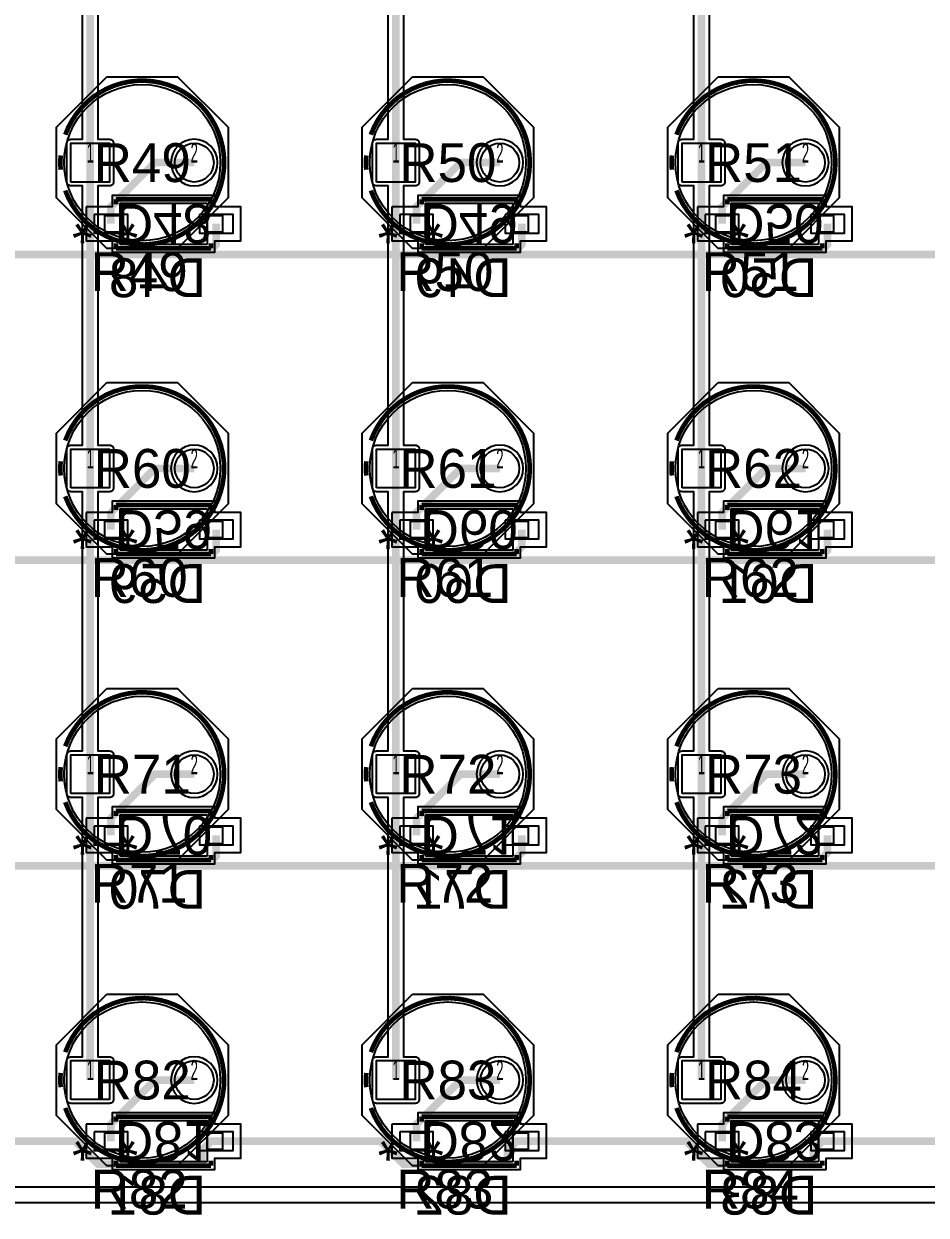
# Model space of a CAD drawing. Extents: x -64 to 44, y -64 to 41.
# Drawn here: x -33.97 to -4.45, y -64.42 to -25.46 of the extents above; entities that cross this region are included whole.
import ezdxf
from ezdxf.enums import TextEntityAlignment as Align

# ---------------------------------------------------------------- set-up
doc = ezdxf.new("R2010")
doc.units = 0
for name, color, linetype in [('ASSEMBLY', 12, 'CONTINUOUS'), ('BOUND', 85, 'CONTINUOUS'), ('COND', 80, 'CONTINUOUS'), ('COND2', 2, 'CONTINUOUS'), ('PACKAGES', 202, 'CONTINUOUS'), ('SILK_SCREEN', 85, 'CONTINUOUS'), ('SOLDER_MASK', 85, 'CONTINUOUS'), ('TEXT', 142, 'CONTINUOUS')]:
    doc.layers.add(name, color=color, linetype=linetype)

msp = doc.modelspace()

# ---------------------------------------------------------------- linework, layer by layer
at = {"layer": 'ASSEMBLY'}
for points in [[(-27.5455, -30, -1), (-32.6509, -30, -1), (-27.5455, -30)], [(-17.5455, -30, -1), (-22.6509, -30, -1), (-17.5455, -30)], [(-7.5455, -30, -1), (-12.6509, -30, -1), (-7.5455, -30)], [(-27.5455, -40, -1), (-32.6509, -40, -1), (-27.5455, -40)], [(-17.5455, -40, -1), (-22.6509, -40, -1), (-17.5455, -40)], [(-7.5455, -40, -1), (-12.6509, -40, -1), (-7.5455, -40)], [(-27.5455, -50, -1), (-32.6509, -50, -1), (-27.5455, -50)], [(-17.5455, -50, -1), (-22.6509, -50, -1), (-17.5455, -50)], [(-7.5455, -50, -1), (-12.6509, -50, -1), (-7.5455, -50)], [(-27.5455, -60, -1), (-32.6509, -60, -1), (-27.5455, -60)], [(-17.5455, -60, -1), (-22.6509, -60, -1), (-17.5455, -60)], [(-7.5455, -60, -1), (-12.6509, -60, -1), (-7.5455, -60)]]:
    msp.add_lwpolyline(points, format="xyb", dxfattribs=at)
for points in [[(-30.825, -31.6625), (-30.4875, -31.325)], [(-30.825, -31.325), (-27.975, -31.325)], [(-30.825, -32.675), (-30.825, -31.325)], [(-27.975, -31.325), (-27.975, -32.675)], [(-20.825, -31.6625), (-20.4875, -31.325)], [(-20.825, -31.325), (-17.975, -31.325)], [(-20.825, -32.675), (-20.825, -31.325)], [(-17.975, -31.325), (-17.975, -32.675)], [(-10.825, -31.6625), (-10.4875, -31.325)], [(-10.825, -31.325), (-7.975, -31.325)], [(-10.825, -32.675), (-10.825, -31.325)], [(-7.975, -31.325), (-7.975, -32.675)], [(-31.325, -32.275), (-31.325, -31.725)], [(-31.325, -31.725), (-30.825, -31.725)], [(-30.825, -31.725), (-30.825, -32.275)], [(-27.975, -32.275), (-27.975, -31.725)], [(-27.975, -31.725), (-27.475, -31.725)], [(-27.475, -31.725), (-27.475, -32.275)], [(-21.325, -32.275), (-21.325, -31.725)], [(-21.325, -31.725), (-20.825, -31.725)], [(-20.825, -31.725), (-20.825, -32.275)], [(-17.975, -32.275), (-17.975, -31.725)], [(-17.975, -31.725), (-17.475, -31.725)], [(-17.475, -31.725), (-17.475, -32.275)], [(-11.325, -32.275), (-11.325, -31.725)], [(-11.325, -31.725), (-10.825, -31.725)], [(-10.825, -31.725), (-10.825, -32.275)], [(-7.975, -32.275), (-7.975, -31.725)], [(-7.975, -31.725), (-7.475, -31.725)], [(-7.475, -31.725), (-7.475, -32.275)], [(-30.825, -32.275), (-31.325, -32.275)], [(-27.475, -32.275), (-27.975, -32.275)], [(-20.825, -32.275), (-21.325, -32.275)], [(-17.475, -32.275), (-17.975, -32.275)], [(-10.825, -32.275), (-11.325, -32.275)], [(-7.475, -32.275), (-7.975, -32.275)], [(-30.825, -32.3375), (-30.4875, -32.675)], [(-27.975, -32.675), (-30.825, -32.675)], [(-20.825, -32.3375), (-20.4875, -32.675)], [(-17.975, -32.675), (-20.825, -32.675)], [(-10.825, -32.3375), (-10.4875, -32.675)], [(-7.975, -32.675), (-10.825, -32.675)], [(-30.825, -41.6625), (-30.4875, -41.325)], [(-30.825, -41.325), (-27.975, -41.325)], [(-30.825, -42.675), (-30.825, -41.325)], [(-27.975, -41.325), (-27.975, -42.675)], [(-20.825, -41.6625), (-20.4875, -41.325)], [(-20.825, -41.325), (-17.975, -41.325)], [(-20.825, -42.675), (-20.825, -41.325)], [(-17.975, -41.325), (-17.975, -42.675)], [(-10.825, -41.6625), (-10.4875, -41.325)], [(-10.825, -41.325), (-7.975, -41.325)], [(-10.825, -42.675), (-10.825, -41.325)], [(-7.975, -41.325), (-7.975, -42.675)], [(-31.325, -42.275), (-31.325, -41.725)], [(-31.325, -41.725), (-30.825, -41.725)], [(-30.825, -41.725), (-30.825, -42.275)], [(-27.975, -42.275), (-27.975, -41.725)], [(-27.975, -41.725), (-27.475, -41.725)], [(-27.475, -41.725), (-27.475, -42.275)], [(-21.325, -42.275), (-21.325, -41.725)], [(-21.325, -41.725), (-20.825, -41.725)], [(-20.825, -41.725), (-20.825, -42.275)], [(-17.975, -42.275), (-17.975, -41.725)], [(-17.975, -41.725), (-17.475, -41.725)], [(-17.475, -41.725), (-17.475, -42.275)], [(-11.325, -42.275), (-11.325, -41.725)], [(-11.325, -41.725), (-10.825, -41.725)], [(-10.825, -41.725), (-10.825, -42.275)], [(-7.975, -42.275), (-7.975, -41.725)], [(-7.975, -41.725), (-7.475, -41.725)], [(-7.475, -41.725), (-7.475, -42.275)], [(-30.825, -42.275), (-31.325, -42.275)], [(-30.825, -42.3375), (-30.4875, -42.675)], [(-27.475, -42.275), (-27.975, -42.275)], [(-20.825, -42.275), (-21.325, -42.275)], [(-20.825, -42.3375), (-20.4875, -42.675)], [(-17.475, -42.275), (-17.975, -42.275)], [(-10.825, -42.275), (-11.325, -42.275)], [(-10.825, -42.3375), (-10.4875, -42.675)], [(-7.475, -42.275), (-7.975, -42.275)], [(-27.975, -42.675), (-30.825, -42.675)], [(-17.975, -42.675), (-20.825, -42.675)], [(-7.975, -42.675), (-10.825, -42.675)], [(-30.825, -51.6625), (-30.4875, -51.325)], [(-30.825, -51.325), (-27.975, -51.325)], [(-30.825, -52.675), (-30.825, -51.325)], [(-27.975, -51.325), (-27.975, -52.675)], [(-20.825, -51.6625), (-20.4875, -51.325)], [(-20.825, -51.325), (-17.975, -51.325)], [(-20.825, -52.675), (-20.825, -51.325)], [(-17.975, -51.325), (-17.975, -52.675)], [(-10.825, -51.6625), (-10.4875, -51.325)], [(-10.825, -51.325), (-7.975, -51.325)], [(-10.825, -52.675), (-10.825, -51.325)], [(-7.975, -51.325), (-7.975, -52.675)], [(-31.325, -52.275), (-31.325, -51.725)], [(-31.325, -51.725), (-30.825, -51.725)], [(-30.825, -51.725), (-30.825, -52.275)], [(-27.975, -52.275), (-27.975, -51.725)], [(-27.975, -51.725), (-27.475, -51.725)], [(-27.475, -51.725), (-27.475, -52.275)], [(-21.325, -52.275), (-21.325, -51.725)], [(-21.325, -51.725), (-20.825, -51.725)], [(-20.825, -51.725), (-20.825, -52.275)], [(-17.975, -52.275), (-17.975, -51.725)], [(-17.975, -51.725), (-17.475, -51.725)], [(-17.475, -51.725), (-17.475, -52.275)], [(-11.325, -52.275), (-11.325, -51.725)], [(-11.325, -51.725), (-10.825, -51.725)], [(-10.825, -51.725), (-10.825, -52.275)], [(-7.975, -52.275), (-7.975, -51.725)], [(-7.975, -51.725), (-7.475, -51.725)], [(-7.475, -51.725), (-7.475, -52.275)], [(-30.825, -52.275), (-31.325, -52.275)], [(-30.825, -52.3375), (-30.4875, -52.675)], [(-27.475, -52.275), (-27.975, -52.275)], [(-20.825, -52.275), (-21.325, -52.275)], [(-20.825, -52.3375), (-20.4875, -52.675)], [(-17.475, -52.275), (-17.975, -52.275)], [(-10.825, -52.275), (-11.325, -52.275)], [(-10.825, -52.3375), (-10.4875, -52.675)], [(-7.475, -52.275), (-7.975, -52.275)], [(-27.975, -52.675), (-30.825, -52.675)], [(-17.975, -52.675), (-20.825, -52.675)], [(-7.975, -52.675), (-10.825, -52.675)], [(-30.825, -61.6625), (-30.4875, -61.325)], [(-30.825, -61.325), (-27.975, -61.325)], [(-30.825, -62.675), (-30.825, -61.325)], [(-27.975, -61.325), (-27.975, -62.675)], [(-20.825, -61.6625), (-20.4875, -61.325)], [(-20.825, -61.325), (-17.975, -61.325)], [(-20.825, -62.675), (-20.825, -61.325)], [(-17.975, -61.325), (-17.975, -62.675)], [(-10.825, -61.6625), (-10.4875, -61.325)], [(-10.825, -61.325), (-7.975, -61.325)], [(-10.825, -62.675), (-10.825, -61.325)], [(-7.975, -61.325), (-7.975, -62.675)], [(-31.325, -62.275), (-31.325, -61.725)], [(-31.325, -61.725), (-30.825, -61.725)], [(-30.825, -61.725), (-30.825, -62.275)], [(-27.975, -62.275), (-27.975, -61.725)], [(-27.975, -61.725), (-27.475, -61.725)], [(-27.475, -61.725), (-27.475, -62.275)], [(-21.325, -62.275), (-21.325, -61.725)], [(-21.325, -61.725), (-20.825, -61.725)], [(-20.825, -61.725), (-20.825, -62.275)], [(-17.975, -62.275), (-17.975, -61.725)], [(-17.975, -61.725), (-17.475, -61.725)], [(-17.475, -61.725), (-17.475, -62.275)], [(-11.325, -62.275), (-11.325, -61.725)], [(-11.325, -61.725), (-10.825, -61.725)], [(-10.825, -61.725), (-10.825, -62.275)], [(-7.975, -62.275), (-7.975, -61.725)], [(-7.975, -61.725), (-7.475, -61.725)], [(-7.475, -61.725), (-7.475, -62.275)], [(-30.825, -62.275), (-31.325, -62.275)], [(-27.475, -62.275), (-27.975, -62.275)], [(-20.825, -62.275), (-21.325, -62.275)], [(-17.475, -62.275), (-17.975, -62.275)], [(-10.825, -62.275), (-11.325, -62.275)], [(-7.475, -62.275), (-7.975, -62.275)], [(-30.825, -62.3375), (-30.4875, -62.675)], [(-27.975, -62.675), (-30.825, -62.675)], [(-20.825, -62.3375), (-20.4875, -62.675)], [(-17.975, -62.675), (-20.825, -62.675)], [(-10.825, -62.3375), (-10.4875, -62.675)], [(-7.975, -62.675), (-10.825, -62.675)]]:
    msp.add_lwpolyline(points, dxfattribs=at)
at = {"layer": 'BOUND'}
for points in [[(-31.2539, -27.1933), (-28.9425, -27.1933), (-27.2915, -28.8443), (-27.2915, -31.1557), (-28.9425, -32.8067), (-31.2539, -32.8067), (-32.9049, -31.1557), (-32.9049, -28.8443)], [(-21.2539, -27.1933), (-18.9425, -27.1933), (-17.2915, -28.8443), (-17.2915, -31.1557), (-18.9425, -32.8067), (-21.2539, -32.8067), (-22.9049, -31.1557), (-22.9049, -28.8443)], [(-11.2539, -27.1933), (-8.9425, -27.1933), (-7.2915, -28.8443), (-7.2915, -31.1557), (-8.9425, -32.8067), (-11.2539, -32.8067), (-12.9049, -31.1557), (-12.9049, -28.8443)], [(-31.929, -31.441), (-31.929, -32.559), (-31.079, -32.559), (-31.079, -32.929), (-27.721, -32.929), (-27.721, -32.559), (-26.871, -32.559), (-26.871, -31.441), (-27.721, -31.441), (-27.721, -31.071), (-31.079, -31.071), (-31.079, -31.441)], [(-21.929, -31.441), (-21.929, -32.559), (-21.079, -32.559), (-21.079, -32.929), (-17.721, -32.929), (-17.721, -32.559), (-16.871, -32.559), (-16.871, -31.441), (-17.721, -31.441), (-17.721, -31.071), (-21.079, -31.071), (-21.079, -31.441)], [(-11.929, -31.441), (-11.929, -32.559), (-11.079, -32.559), (-11.079, -32.929), (-7.721, -32.929), (-7.721, -32.559), (-6.871, -32.559), (-6.871, -31.441), (-7.721, -31.441), (-7.721, -31.071), (-11.079, -31.071), (-11.079, -31.441)], [(-31.2539, -37.1933), (-28.9425, -37.1933), (-27.2915, -38.8443), (-27.2915, -41.1557), (-28.9425, -42.8067), (-31.2539, -42.8067), (-32.9049, -41.1557), (-32.9049, -38.8443)], [(-21.2539, -37.1933), (-18.9425, -37.1933), (-17.2915, -38.8443), (-17.2915, -41.1557), (-18.9425, -42.8067), (-21.2539, -42.8067), (-22.9049, -41.1557), (-22.9049, -38.8443)], [(-11.2539, -37.1933), (-8.9425, -37.1933), (-7.2915, -38.8443), (-7.2915, -41.1557), (-8.9425, -42.8067), (-11.2539, -42.8067), (-12.9049, -41.1557), (-12.9049, -38.8443)], [(-31.929, -41.441), (-31.929, -42.559), (-31.079, -42.559), (-31.079, -42.929), (-27.721, -42.929), (-27.721, -42.559), (-26.871, -42.559), (-26.871, -41.441), (-27.721, -41.441), (-27.721, -41.071), (-31.079, -41.071), (-31.079, -41.441)], [(-21.929, -41.441), (-21.929, -42.559), (-21.079, -42.559), (-21.079, -42.929), (-17.721, -42.929), (-17.721, -42.559), (-16.871, -42.559), (-16.871, -41.441), (-17.721, -41.441), (-17.721, -41.071), (-21.079, -41.071), (-21.079, -41.441)], [(-11.929, -41.441), (-11.929, -42.559), (-11.079, -42.559), (-11.079, -42.929), (-7.721, -42.929), (-7.721, -42.559), (-6.871, -42.559), (-6.871, -41.441), (-7.721, -41.441), (-7.721, -41.071), (-11.079, -41.071), (-11.079, -41.441)], [(-31.2539, -47.1933), (-28.9425, -47.1933), (-27.2915, -48.8443), (-27.2915, -51.1557), (-28.9425, -52.8067), (-31.2539, -52.8067), (-32.9049, -51.1557), (-32.9049, -48.8443)], [(-21.2539, -47.1933), (-18.9425, -47.1933), (-17.2915, -48.8443), (-17.2915, -51.1557), (-18.9425, -52.8067), (-21.2539, -52.8067), (-22.9049, -51.1557), (-22.9049, -48.8443)], [(-11.2539, -47.1933), (-8.9425, -47.1933), (-7.2915, -48.8443), (-7.2915, -51.1557), (-8.9425, -52.8067), (-11.2539, -52.8067), (-12.9049, -51.1557), (-12.9049, -48.8443)], [(-31.929, -51.441), (-31.929, -52.559), (-31.079, -52.559), (-31.079, -52.929), (-27.721, -52.929), (-27.721, -52.559), (-26.871, -52.559), (-26.871, -51.441), (-27.721, -51.441), (-27.721, -51.071), (-31.079, -51.071), (-31.079, -51.441)], [(-21.929, -51.441), (-21.929, -52.559), (-21.079, -52.559), (-21.079, -52.929), (-17.721, -52.929), (-17.721, -52.559), (-16.871, -52.559), (-16.871, -51.441), (-17.721, -51.441), (-17.721, -51.071), (-21.079, -51.071), (-21.079, -51.441)], [(-11.929, -51.441), (-11.929, -52.559), (-11.079, -52.559), (-11.079, -52.929), (-7.721, -52.929), (-7.721, -52.559), (-6.871, -52.559), (-6.871, -51.441), (-7.721, -51.441), (-7.721, -51.071), (-11.079, -51.071), (-11.079, -51.441)], [(-31.2539, -57.1933), (-28.9425, -57.1933), (-27.2915, -58.8443), (-27.2915, -61.1557), (-28.9425, -62.8067), (-31.2539, -62.8067), (-32.9049, -61.1557), (-32.9049, -58.8443)], [(-21.2539, -57.1933), (-18.9425, -57.1933), (-17.2915, -58.8443), (-17.2915, -61.1557), (-18.9425, -62.8067), (-21.2539, -62.8067), (-22.9049, -61.1557), (-22.9049, -58.8443)], [(-11.2539, -57.1933), (-8.9425, -57.1933), (-7.2915, -58.8443), (-7.2915, -61.1557), (-8.9425, -62.8067), (-11.2539, -62.8067), (-12.9049, -61.1557), (-12.9049, -58.8443)], [(-31.929, -61.441), (-31.929, -62.559), (-31.079, -62.559), (-31.079, -62.929), (-27.721, -62.929), (-27.721, -62.559), (-26.871, -62.559), (-26.871, -61.441), (-27.721, -61.441), (-27.721, -61.071), (-31.079, -61.071), (-31.079, -61.441)], [(-21.929, -61.441), (-21.929, -62.559), (-21.079, -62.559), (-21.079, -62.929), (-17.721, -62.929), (-17.721, -62.559), (-16.871, -62.559), (-16.871, -61.441), (-17.721, -61.441), (-17.721, -61.071), (-21.079, -61.071), (-21.079, -61.441)], [(-11.929, -61.441), (-11.929, -62.559), (-11.079, -62.559), (-11.079, -62.929), (-7.721, -62.929), (-7.721, -62.559), (-6.871, -62.559), (-6.871, -61.441), (-7.721, -61.441), (-7.721, -61.071), (-11.079, -61.071), (-11.079, -61.441)]]:
    msp.add_lwpolyline(points, close=True, dxfattribs=at)
at = {"layer": 'COND'}
for points in [[(42.9999, -63.4999), (-62.9999, -63.4999), (-62.9999, 18.7954, -0.718544)], [(-31.5478, -20.7622), (-31.5478, -29.2378), (-31.165, -29.2378, -0.414214), (-31.0378, -29.365), (-31.0378, -30.635, -0.414214), (-31.165, -30.7622), (-31.5478, -30.7622), (-31.5478, -39.2378), (-31.165, -39.2378, -0.414214), (-31.0378, -39.365), (-31.0378, -40.635, -0.414214), (-31.165, -40.7622), (-31.5478, -40.7622), (-31.5478, -49.2378), (-31.165, -49.2378, -0.414214), (-31.0378, -49.365), (-31.0378, -50.635, -0.414214), (-31.165, -50.7622), (-31.5478, -50.7622), (-31.5478, -59.2378), (-31.165, -59.2378, -0.414214), (-31.0378, -59.365), (-31.0378, -60.635, -0.414214), (-31.165, -60.7622), (-32.435, -60.7622, -0.414214), (-32.5622, -60.635), (-32.5622, -59.365, -0.414214), (-32.435, -59.2378), (-32.0522, -59.2378), (-32.0522, -50.7622), (-32.435, -50.7622, -0.414214), (-32.5622, -50.635), (-32.5622, -49.365, -0.414214), (-32.435, -49.2378), (-32.0522, -49.2378), (-32.0522, -40.7622), (-32.435, -40.7622, -0.414214), (-32.5622, -40.635), (-32.5622, -39.365, -0.414214), (-32.435, -39.2378), (-32.0522, -39.2378), (-32.0522, -30.7622), (-32.435, -30.7622, -0.414214), (-32.5622, -30.635), (-32.5622, -29.365, -0.414214), (-32.435, -29.2378), (-32.0522, -29.2378), (-32.0522, -20.7622)], [(-21.5478, -20.7622), (-21.5478, -29.2378), (-21.165, -29.2378, -0.414214), (-21.0378, -29.365), (-21.0378, -30.635, -0.414214), (-21.165, -30.7622), (-21.5478, -30.7622), (-21.5478, -39.2378), (-21.165, -39.2378, -0.414214), (-21.0378, -39.365), (-21.0378, -40.635, -0.414214), (-21.165, -40.7622), (-21.5478, -40.7622), (-21.5478, -49.2378), (-21.165, -49.2378, -0.414214), (-21.0378, -49.365), (-21.0378, -50.635, -0.414214), (-21.165, -50.7622), (-21.5478, -50.7622), (-21.5478, -59.2378), (-21.165, -59.2378, -0.414214), (-21.0378, -59.365), (-21.0378, -60.635, -0.414214), (-21.165, -60.7622), (-22.435, -60.7622, -0.414214), (-22.5622, -60.635), (-22.5622, -59.365, -0.414214), (-22.435, -59.2378), (-22.0522, -59.2378), (-22.0522, -50.7622), (-22.435, -50.7622, -0.414214), (-22.5622, -50.635), (-22.5622, -49.365, -0.414214), (-22.435, -49.2378), (-22.0522, -49.2378), (-22.0522, -40.7622), (-22.435, -40.7622, -0.414214), (-22.5622, -40.635), (-22.5622, -39.365, -0.414214), (-22.435, -39.2378), (-22.0522, -39.2378), (-22.0522, -30.7622), (-22.435, -30.7622, -0.414214), (-22.5622, -30.635), (-22.5622, -29.365, -0.414214), (-22.435, -29.2378), (-22.0522, -29.2378), (-22.0522, -20.7622)], [(-11.5478, -20.7622), (-11.5478, -29.2378), (-11.165, -29.2378, -0.414214), (-11.0378, -29.365), (-11.0378, -30.635, -0.414214), (-11.165, -30.7622), (-11.5478, -30.7622), (-11.5478, -39.2378), (-11.165, -39.2378, -0.414214), (-11.0378, -39.365), (-11.0378, -40.635, -0.414214), (-11.165, -40.7622), (-11.5478, -40.7622), (-11.5478, -49.2378), (-11.165, -49.2378, -0.414214), (-11.0378, -49.365), (-11.0378, -50.635, -0.414214), (-11.165, -50.7622), (-11.5478, -50.7622), (-11.5478, -59.2378), (-11.165, -59.2378, -0.414214), (-11.0378, -59.365), (-11.0378, -60.635, -0.414214), (-11.165, -60.7622), (-12.435, -60.7622, -0.414214), (-12.5622, -60.635), (-12.5622, -59.365, -0.414214), (-12.435, -59.2378), (-12.0522, -59.2378), (-12.0522, -50.7622), (-12.435, -50.7622, -0.414214), (-12.5622, -50.635), (-12.5622, -49.365, -0.414214), (-12.435, -49.2378), (-12.0522, -49.2378), (-12.0522, -40.7622), (-12.435, -40.7622, -0.414214), (-12.5622, -40.635), (-12.5622, -39.365, -0.414214), (-12.435, -39.2378), (-12.0522, -39.2378), (-12.0522, -30.7622), (-12.435, -30.7622, -0.414214), (-12.5622, -30.635), (-12.5622, -29.365, -0.414214), (-12.435, -29.2378), (-12.0522, -29.2378), (-12.0522, -20.7622)]]:
    msp.add_lwpolyline(points, format="xyb", dxfattribs=at)
at = {"layer": 'COND', "const_width": 0.25}
for points in [[(-31.8, -30), (-31.8, -20)], [(-21.8, -30), (-21.8, -20)], [(-11.8, -30), (-11.8, -20)], [(-31.8, -40), (-31.8, -30)], [(-21.8, -40), (-21.8, -30)], [(-11.8, -40), (-11.8, -30)], [(-31.8, -50), (-31.8, -40)], [(-21.8, -50), (-21.8, -40)], [(-11.8, -50), (-11.8, -40)], [(-31.8, -60), (-31.8, -50)], [(-21.8, -60), (-21.8, -50)], [(-11.8, -60), (-11.8, -50)]]:
    msp.add_lwpolyline(points, dxfattribs=at)
at = {"layer": 'COND'}
for points in [[(-32.435, -30.635), (-32.435, -29.365), (-31.165, -29.365), (-31.165, -30.635)], [(-22.435, -30.635), (-22.435, -29.365), (-21.165, -29.365), (-21.165, -30.635)], [(-12.435, -30.635), (-12.435, -29.365), (-11.165, -29.365), (-11.165, -30.635)], [(-32.435, -40.635), (-32.435, -39.365), (-31.165, -39.365), (-31.165, -40.635)], [(-22.435, -40.635), (-22.435, -39.365), (-21.165, -39.365), (-21.165, -40.635)], [(-12.435, -40.635), (-12.435, -39.365), (-11.165, -39.365), (-11.165, -40.635)], [(-32.435, -50.635), (-32.435, -49.365), (-31.165, -49.365), (-31.165, -50.635)], [(-22.435, -50.635), (-22.435, -49.365), (-21.165, -49.365), (-21.165, -50.635)], [(-12.435, -50.635), (-12.435, -49.365), (-11.165, -49.365), (-11.165, -50.635)], [(-32.435, -60.635), (-32.435, -59.365), (-31.165, -59.365), (-31.165, -60.635)], [(-22.435, -60.635), (-22.435, -59.365), (-21.165, -59.365), (-21.165, -60.635)], [(-12.435, -60.635), (-12.435, -59.365), (-11.165, -59.365), (-11.165, -60.635)]]:
    msp.add_lwpolyline(points, close=True, dxfattribs=at)
for points in [[(-27.6342, -30, 1), (-29.1586, -30, 1)], [(-17.6342, -30, 1), (-19.1586, -30, 1)], [(-7.6342, -30, 1), (-9.1586, -30, 1)], [(-27.6342, -40, 1), (-29.1586, -40, 1)], [(-17.6342, -40, 1), (-19.1586, -40, 1)], [(-7.6342, -40, 1), (-9.1586, -40, 1)], [(-27.6342, -50, 1), (-29.1586, -50, 1)], [(-17.6342, -50, 1), (-19.1586, -50, 1)], [(-7.6342, -50, 1), (-9.1586, -50, 1)], [(-27.6342, -60, 1), (-29.1586, -60, 1)], [(-17.6342, -60, 1), (-19.1586, -60, 1)], [(-7.6342, -60, 1), (-9.1586, -60, 1)]]:
    msp.add_lwpolyline(points, format="xyb", close=True, dxfattribs=at)
for centre in [(-28.3964, -30), (-18.3964, -30), (-8.3964, -30), (-28.3964, -40), (-18.3964, -40), (-8.3964, -40), (-28.3964, -50), (-18.3964, -50), (-8.3964, -50), (-28.3964, -60), (-18.3964, -60), (-8.3964, -60)]:
    msp.add_circle(centre, 0.635, dxfattribs=at)
at = {"layer": 'COND2'}
for points in [[(-32.435, -30.635), (-32.435, -29.365), (-31.165, -29.365), (-31.165, -30.635)], [(-22.435, -30.635), (-22.435, -29.365), (-21.165, -29.365), (-21.165, -30.635)], [(-12.435, -30.635), (-12.435, -29.365), (-11.165, -29.365), (-11.165, -30.635)], [(-31.675, -31.695), (-31.675, -32.305), (-30.575, -32.305), (-30.575, -31.695)], [(-28.225, -31.695), (-28.225, -32.305), (-27.125, -32.305), (-27.125, -31.695)], [(-21.675, -31.695), (-21.675, -32.305), (-20.575, -32.305), (-20.575, -31.695)], [(-18.225, -31.695), (-18.225, -32.305), (-17.125, -32.305), (-17.125, -31.695)], [(-11.675, -31.695), (-11.675, -32.305), (-10.575, -32.305), (-10.575, -31.695)], [(-8.225, -31.695), (-8.225, -32.305), (-7.125, -32.305), (-7.125, -31.695)], [(-32.435, -40.635), (-32.435, -39.365), (-31.165, -39.365), (-31.165, -40.635)], [(-22.435, -40.635), (-22.435, -39.365), (-21.165, -39.365), (-21.165, -40.635)], [(-12.435, -40.635), (-12.435, -39.365), (-11.165, -39.365), (-11.165, -40.635)], [(-31.675, -41.695), (-31.675, -42.305), (-30.575, -42.305), (-30.575, -41.695)], [(-28.225, -41.695), (-28.225, -42.305), (-27.125, -42.305), (-27.125, -41.695)], [(-21.675, -41.695), (-21.675, -42.305), (-20.575, -42.305), (-20.575, -41.695)], [(-18.225, -41.695), (-18.225, -42.305), (-17.125, -42.305), (-17.125, -41.695)], [(-11.675, -41.695), (-11.675, -42.305), (-10.575, -42.305), (-10.575, -41.695)], [(-8.225, -41.695), (-8.225, -42.305), (-7.125, -42.305), (-7.125, -41.695)], [(-32.435, -50.635), (-32.435, -49.365), (-31.165, -49.365), (-31.165, -50.635)], [(-22.435, -50.635), (-22.435, -49.365), (-21.165, -49.365), (-21.165, -50.635)], [(-12.435, -50.635), (-12.435, -49.365), (-11.165, -49.365), (-11.165, -50.635)], [(-31.675, -51.695), (-31.675, -52.305), (-30.575, -52.305), (-30.575, -51.695)], [(-28.225, -51.695), (-28.225, -52.305), (-27.125, -52.305), (-27.125, -51.695)], [(-21.675, -51.695), (-21.675, -52.305), (-20.575, -52.305), (-20.575, -51.695)], [(-18.225, -51.695), (-18.225, -52.305), (-17.125, -52.305), (-17.125, -51.695)], [(-11.675, -51.695), (-11.675, -52.305), (-10.575, -52.305), (-10.575, -51.695)], [(-8.225, -51.695), (-8.225, -52.305), (-7.125, -52.305), (-7.125, -51.695)], [(-32.435, -60.635), (-32.435, -59.365), (-31.165, -59.365), (-31.165, -60.635)], [(-22.435, -60.635), (-22.435, -59.365), (-21.165, -59.365), (-21.165, -60.635)], [(-12.435, -60.635), (-12.435, -59.365), (-11.165, -59.365), (-11.165, -60.635)], [(-31.675, -61.695), (-31.675, -62.305), (-30.575, -62.305), (-30.575, -61.695)], [(-28.225, -61.695), (-28.225, -62.305), (-27.125, -62.305), (-27.125, -61.695)], [(-21.675, -61.695), (-21.675, -62.305), (-20.575, -62.305), (-20.575, -61.695)], [(-18.225, -61.695), (-18.225, -62.305), (-17.125, -62.305), (-17.125, -61.695)], [(-11.675, -61.695), (-11.675, -62.305), (-10.575, -62.305), (-10.575, -61.695)], [(-8.225, -61.695), (-8.225, -62.305), (-7.125, -62.305), (-7.125, -61.695)]]:
    msp.add_lwpolyline(points, close=True, dxfattribs=at)
at = {"layer": 'COND2', "const_width": 0.25}
for points in [[(-28.3964, -30), (-29.682, -30), (-31.125, -31.443), (-31.125, -32)], [(-18.3964, -30), (-19.682, -30), (-21.125, -31.443), (-21.125, -32)], [(-8.3964, -30), (-9.682, -30), (-11.125, -31.443), (-11.125, -32)], [(-27.675, -32), (-27.675, -32.675), (-28, -33)], [(-17.675, -32), (-17.675, -32.675), (-18, -33)], [(-7.675, -32), (-7.675, -32.675), (-8, -33)], [(-28, -33), (-35, -33)], [(-18, -33), (-28, -33)], [(-8, -33), (-18, -33)], [(2, -33), (-8, -33)], [(-28.3964, -40), (-29.682, -40), (-31.125, -41.443), (-31.125, -42)], [(-18.3964, -40), (-19.682, -40), (-21.125, -41.443), (-21.125, -42)], [(-8.3964, -40), (-9.682, -40), (-11.125, -41.443), (-11.125, -42)], [(-27.675, -42), (-27.675, -42.675), (-28, -43)], [(-17.675, -42), (-17.675, -42.557), (-18.118, -43)], [(-7.675, -42), (-7.675, -42.675), (-8, -43)], [(-28, -43), (-36, -43)], [(-18.118, -43), (-28, -43)], [(-8, -43), (-18.118, -43)], [(2, -43), (-8, -43)], [(-28.3964, -50), (-29.682, -50), (-31.125, -51.443), (-31.125, -52)], [(-18.3964, -50), (-19.682, -50), (-21.125, -51.443), (-21.125, -52)], [(-8.3964, -50), (-9.682, -50), (-11.125, -51.443), (-11.125, -52)], [(-27.675, -52), (-27.675, -52.675), (-28, -53)], [(-17.675, -52), (-17.675, -52.557), (-18.118, -53)], [(-7.675, -52), (-7.675, -52.557), (-8.118, -53)], [(-38, -53), (-28, -53)], [(-18.118, -53), (-28, -53)], [(-8.118, -53), (-18.118, -53)], [(2, -53), (-8.118, -53)], [(-28.3964, -60), (-29.682, -60), (-31.125, -61.443), (-31.125, -62)], [(-18.3964, -60), (-19.682, -60), (-21.125, -61.443), (-21.125, -62)], [(-8.3964, -60), (-9.682, -60), (-11.125, -61.443), (-11.125, -62)], [(-37.675, -62), (-32.2982, -62), (-31.549, -62.7492), (-28.224, -62.7492), (-28.1508, -62.676), (-28.1508, -62.305), (-27.8458, -62), (-27.675, -62)], [(-27.675, -62), (-22.2982, -62), (-21.549, -62.7492), (-18.224, -62.7492), (-18.1508, -62.676), (-18.1508, -62.305), (-17.8458, -62), (-17.675, -62)], [(-17.675, -62), (-12.2982, -62), (-11.549, -62.7492), (-8.224, -62.7492), (-8.1508, -62.676), (-8.1508, -62.305), (-7.8458, -62), (-7.675, -62)], [(-7.675, -62), (-2.2982, -62), (-1.549, -62.7492), (1.776, -62.7492), (1.8492, -62.676), (1.8492, -62.305), (2.1542, -62), (2.325, -62)]]:
    msp.add_lwpolyline(points, dxfattribs=at)
at = {"layer": 'COND2'}
for centre in [(-28.3964, -30), (-18.3964, -30), (-8.3964, -30), (-28.3964, -40), (-18.3964, -40), (-8.3964, -40), (-28.3964, -50), (-18.3964, -50), (-8.3964, -50), (-28.3964, -60), (-18.3964, -60), (-8.3964, -60)]:
    msp.add_circle(centre, 0.635, dxfattribs=at)
at = {"layer": 'PACKAGES'}
msp.add_lwpolyline([(-63.5, 40), (-63.5, -64), (43.5, -64), (43.5, 40)], close=True, dxfattribs=at)
at = {"layer": 'SILK_SCREEN', "const_width": 0.1524}
for points in [[(-27.4185, -30, 0.83966), (-32.6175, -29.0868)], [(-17.4185, -30, 0.83966), (-22.6175, -29.0868)], [(-7.4185, -30, 0.83966), (-12.6175, -29.0868)], [(-32.7677, -29.7669, 0.043577), (-32.7677, -30.2331)], [(-32.6175, -30.9132, 0.83966), (-27.4185, -30)], [(-22.7677, -29.7669, 0.043577), (-22.7677, -30.2331)], [(-22.6175, -30.9132, 0.83966), (-17.4185, -30)], [(-12.7677, -29.7669, 0.043577), (-12.7677, -30.2331)], [(-12.6175, -30.9132, 0.83966), (-7.4185, -30)], [(-27.4185, -40, 0.83966), (-32.6175, -39.0868)], [(-17.4185, -40, 0.83966), (-22.6175, -39.0868)], [(-7.4185, -40, 0.83966), (-12.6175, -39.0868)], [(-32.7677, -39.7669, 0.043577), (-32.7677, -40.2331)], [(-22.7677, -39.7669, 0.043577), (-22.7677, -40.2331)], [(-12.7677, -39.7669, 0.043577), (-12.7677, -40.2331)], [(-32.6175, -40.9132, 0.83966), (-27.4185, -40)], [(-22.6175, -40.9132, 0.83966), (-17.4185, -40)], [(-12.6175, -40.9132, 0.83966), (-7.4185, -40)], [(-27.4185, -50, 0.83966), (-32.6175, -49.0868)], [(-17.4185, -50, 0.83966), (-22.6175, -49.0868)], [(-7.4185, -50, 0.83966), (-12.6175, -49.0868)], [(-32.7677, -49.7669, 0.043577), (-32.7677, -50.2331)], [(-22.7677, -49.7669, 0.043577), (-22.7677, -50.2331)], [(-12.7677, -49.7669, 0.043577), (-12.7677, -50.2331)], [(-32.6175, -50.9132, 0.83966), (-27.4185, -50)], [(-22.6175, -50.9132, 0.83966), (-17.4185, -50)], [(-12.6175, -50.9132, 0.83966), (-7.4185, -50)], [(-27.4185, -60, 0.83966), (-32.6175, -59.0868)], [(-17.4185, -60, 0.83966), (-22.6175, -59.0868)], [(-7.4185, -60, 0.83966), (-12.6175, -59.0868)], [(-32.7677, -59.7669, 0.043577), (-32.7677, -60.2331)], [(-32.6175, -60.9132, 0.83966), (-27.4185, -60)], [(-22.7677, -59.7669, 0.043577), (-22.7677, -60.2331)], [(-22.6175, -60.9132, 0.83966), (-17.4185, -60)], [(-12.7677, -59.7669, 0.043577), (-12.7677, -60.2331)], [(-12.6175, -60.9132, 0.83966), (-7.4185, -60)]]:
    msp.add_lwpolyline(points, format="xyb", dxfattribs=at)
for points in [[(-30.952, -31.198), (-27.848, -31.198)], [(-30.952, -31.3623), (-30.952, -31.198)], [(-27.848, -31.198), (-27.848, -31.3623)], [(-20.952, -31.198), (-17.848, -31.198)], [(-20.952, -31.3623), (-20.952, -31.198)], [(-17.848, -31.198), (-17.848, -31.3623)], [(-10.952, -31.198), (-7.848, -31.198)], [(-10.952, -31.3623), (-10.952, -31.198)], [(-7.848, -31.198), (-7.848, -31.3623)], [(-30.952, -32.802), (-30.952, -32.6377)], [(-27.848, -32.6377), (-27.848, -32.802)], [(-20.952, -32.802), (-20.952, -32.6377)], [(-17.848, -32.6377), (-17.848, -32.802)], [(-10.952, -32.802), (-10.952, -32.6377)], [(-7.848, -32.6377), (-7.848, -32.802)], [(-27.848, -32.802), (-30.952, -32.802)], [(-17.848, -32.802), (-20.952, -32.802)], [(-7.848, -32.802), (-10.952, -32.802)], [(-30.952, -41.198), (-27.848, -41.198)], [(-30.952, -41.3623), (-30.952, -41.198)], [(-27.848, -41.198), (-27.848, -41.3623)], [(-20.952, -41.198), (-17.848, -41.198)], [(-20.952, -41.3623), (-20.952, -41.198)], [(-17.848, -41.198), (-17.848, -41.3623)], [(-10.952, -41.198), (-7.848, -41.198)], [(-10.952, -41.3623), (-10.952, -41.198)], [(-7.848, -41.198), (-7.848, -41.3623)], [(-30.952, -42.802), (-30.952, -42.6377)], [(-27.848, -42.802), (-30.952, -42.802)], [(-27.848, -42.6377), (-27.848, -42.802)], [(-20.952, -42.802), (-20.952, -42.6377)], [(-17.848, -42.802), (-20.952, -42.802)], [(-17.848, -42.6377), (-17.848, -42.802)], [(-10.952, -42.802), (-10.952, -42.6377)], [(-7.848, -42.802), (-10.952, -42.802)], [(-7.848, -42.6377), (-7.848, -42.802)], [(-30.952, -51.198), (-27.848, -51.198)], [(-30.952, -51.3623), (-30.952, -51.198)], [(-27.848, -51.198), (-27.848, -51.3623)], [(-20.952, -51.198), (-17.848, -51.198)], [(-20.952, -51.3623), (-20.952, -51.198)], [(-17.848, -51.198), (-17.848, -51.3623)], [(-10.952, -51.198), (-7.848, -51.198)], [(-10.952, -51.3623), (-10.952, -51.198)], [(-7.848, -51.198), (-7.848, -51.3623)], [(-30.952, -52.802), (-30.952, -52.6377)], [(-27.848, -52.6377), (-27.848, -52.802)], [(-20.952, -52.802), (-20.952, -52.6377)], [(-17.848, -52.6377), (-17.848, -52.802)], [(-10.952, -52.802), (-10.952, -52.6377)], [(-7.848, -52.6377), (-7.848, -52.802)], [(-27.848, -52.802), (-30.952, -52.802)], [(-17.848, -52.802), (-20.952, -52.802)], [(-7.848, -52.802), (-10.952, -52.802)], [(-30.952, -61.198), (-27.848, -61.198)], [(-30.952, -61.3623), (-30.952, -61.198)], [(-27.848, -61.198), (-27.848, -61.3623)], [(-20.952, -61.198), (-17.848, -61.198)], [(-20.952, -61.3623), (-20.952, -61.198)], [(-17.848, -61.198), (-17.848, -61.3623)], [(-10.952, -61.198), (-7.848, -61.198)], [(-10.952, -61.3623), (-10.952, -61.198)], [(-7.848, -61.198), (-7.848, -61.3623)], [(-30.952, -62.802), (-30.952, -62.6377)], [(-27.848, -62.6377), (-27.848, -62.802)], [(-20.952, -62.802), (-20.952, -62.6377)], [(-17.848, -62.6377), (-17.848, -62.802)], [(-10.952, -62.802), (-10.952, -62.6377)], [(-7.848, -62.6377), (-7.848, -62.802)], [(-27.848, -62.802), (-30.952, -62.802)], [(-17.848, -62.802), (-20.952, -62.802)], [(-7.848, -62.802), (-10.952, -62.802)]]:
    msp.add_lwpolyline(points, dxfattribs=at)
at = {"layer": 'SOLDER_MASK'}
for points in [[(-32.435, -30.635), (-32.435, -29.365), (-31.165, -29.365), (-31.165, -30.635)], [(-22.435, -30.635), (-22.435, -29.365), (-21.165, -29.365), (-21.165, -30.635)], [(-12.435, -30.635), (-12.435, -29.365), (-11.165, -29.365), (-11.165, -30.635)], [(-32.435, -40.635), (-32.435, -39.365), (-31.165, -39.365), (-31.165, -40.635)], [(-22.435, -40.635), (-22.435, -39.365), (-21.165, -39.365), (-21.165, -40.635)], [(-12.435, -40.635), (-12.435, -39.365), (-11.165, -39.365), (-11.165, -40.635)], [(-32.435, -50.635), (-32.435, -49.365), (-31.165, -49.365), (-31.165, -50.635)], [(-22.435, -50.635), (-22.435, -49.365), (-21.165, -49.365), (-21.165, -50.635)], [(-12.435, -50.635), (-12.435, -49.365), (-11.165, -49.365), (-11.165, -50.635)], [(-32.435, -60.635), (-32.435, -59.365), (-31.165, -59.365), (-31.165, -60.635)], [(-22.435, -60.635), (-22.435, -59.365), (-21.165, -59.365), (-21.165, -60.635)], [(-12.435, -60.635), (-12.435, -59.365), (-11.165, -59.365), (-11.165, -60.635)]]:
    msp.add_lwpolyline(points, close=True, dxfattribs=at)
for centre in [(-28.3964, -30), (-18.3964, -30), (-8.3964, -30), (-28.3964, -40), (-18.3964, -40), (-8.3964, -40), (-28.3964, -50), (-18.3964, -50), (-8.3964, -50), (-28.3964, -60), (-18.3964, -60), (-8.3964, -60)]:
    msp.add_circle(centre, 0.635, dxfattribs=at)

# ---------------------------------------------------------------- texts
at = {"layer": 'ASSEMBLY', "text_generation_flag": 2, "width": 1.02}
for p in [(-30.571, -31.365), (-20.571, -31.365), (-10.571, -31.365), (-30.571, -41.365), (-20.571, -41.365), (-10.571, -41.365), (-30.571, -51.365), (-20.571, -51.365), (-10.571, -51.365), (-30.571, -61.365), (-20.571, -61.365), (-10.571, -61.365)]:
    msp.add_text('*', height=1.27, rotation=180, dxfattribs=at).set_placement(p, align=Align.CENTER)
at = {"layer": 'SILK_SCREEN', "text_generation_flag": 2, "width": 1.02}
for p in [(-32.056, -31.365), (-22.056, -31.365), (-12.056, -31.365), (-32.056, -41.365), (-22.056, -41.365), (-12.056, -41.365), (-32.056, -51.365), (-22.056, -51.365), (-12.056, -51.365), (-32.056, -61.365), (-22.056, -61.365), (-12.056, -61.365)]:
    msp.add_text('*', height=1.27, rotation=180, dxfattribs=at).set_placement(p, align=Align.CENTER)
at = {"layer": 'TEXT'}
for s, height, width, p in [('1', 0.635, 0.500157, (-31.8, -30)), ('R49', 1.27, 1.02, (-30.0982, -30.635)), ('2', 0.635, 0.500157, (-28.3964, -30)), ('1', 0.635, 0.500157, (-21.8, -30)), ('R50', 1.27, 1.02, (-20.0982, -30.635)), ('2', 0.635, 0.500157, (-18.3964, -30)), ('1', 0.635, 0.500157, (-11.8, -30)), ('R51', 1.27, 1.02, (-10.0982, -30.635)), ('2', 0.635, 0.500157, (-8.3964, -30)), ('R49', 1.27, 1.02, (-30.2, -34.2)), ('R50', 1.27, 1.02, (-20.2, -34.2)), ('R51', 1.27, 1.02, (-10.2, -34.2)), ('1', 0.635, 0.500157, (-31.8, -40)), ('R60', 1.27, 1.02, (-30.0982, -40.635)), ('2', 0.635, 0.500157, (-28.3964, -40)), ('1', 0.635, 0.500157, (-21.8, -40)), ('R61', 1.27, 1.02, (-20.0982, -40.635)), ('2', 0.635, 0.500157, (-18.3964, -40)), ('1', 0.635, 0.500157, (-11.8, -40)), ('R62', 1.27, 1.02, (-10.0982, -40.635)), ('2', 0.635, 0.500157, (-8.3964, -40)), ('R60', 1.27, 1.02, (-30.2, -44.2)), ('R61', 1.27, 1.02, (-20.2, -44.2)), ('R62', 1.27, 1.02, (-10.2, -44.2)), ('1', 0.635, 0.500157, (-31.8, -50)), ('R71', 1.27, 1.02, (-30.0982, -50.635)), ('2', 0.635, 0.500157, (-28.3964, -50)), ('1', 0.635, 0.500157, (-21.8, -50)), ('R72', 1.27, 1.02, (-20.0982, -50.635)), ('2', 0.635, 0.500157, (-18.3964, -50)), ('1', 0.635, 0.500157, (-11.8, -50)), ('R73', 1.27, 1.02, (-10.0982, -50.635)), ('2', 0.635, 0.500157, (-8.3964, -50)), ('R71', 1.27, 1.02, (-30.2, -54.2)), ('R72', 1.27, 1.02, (-20.2, -54.2)), ('R73', 1.27, 1.02, (-10.2, -54.2)), ('1', 0.635, 0.500157, (-31.8, -60)), ('R82', 1.27, 1.02, (-30.0982, -60.635)), ('2', 0.635, 0.500157, (-28.3964, -60)), ('1', 0.635, 0.500157, (-21.8, -60)), ('R83', 1.27, 1.02, (-20.0982, -60.635)), ('2', 0.635, 0.500157, (-18.3964, -60)), ('1', 0.635, 0.500157, (-11.8, -60)), ('R84', 1.27, 1.02, (-10.0982, -60.635)), ('2', 0.635, 0.500157, (-8.3964, -60)), ('R82', 1.27, 1.02, (-30.2, -64.2)), ('R83', 1.27, 1.02, (-20.2, -64.2)), ('R84', 1.27, 1.02, (-10.2, -64.2))]:
    msp.add_text(s, height=height, dxfattribs=dict(at, width=width)).set_placement(p, align=Align.CENTER)
at = {"layer": 'TEXT', "text_generation_flag": 2, "width": 1.02}
for s, p in [('D48', (-29.4, -31.365)), ('D49', (-19.4, -31.365)), ('D50', (-9.4, -31.365)), ('D59', (-29.4, -41.365)), ('D60', (-19.4, -41.365)), ('D61', (-9.4, -41.365)), ('D70', (-29.4, -51.365)), ('D71', (-19.4, -51.365)), ('D72', (-9.4, -51.365)), ('D81', (-29.4, -61.365)), ('D82', (-19.4, -61.365)), ('D83', (-9.4, -61.365))]:
    msp.add_text(s, height=1.27, rotation=180, dxfattribs=at).set_placement(p, align=Align.CENTER)
for s, p in [('D48', (-29.6, -34.4)), ('D49', (-19.6, -34.4)), ('D50', (-9.6, -34.4)), ('D59', (-29.6, -44.4)), ('D60', (-19.6, -44.4)), ('D61', (-9.6, -44.4)), ('D70', (-29.6, -54.4)), ('D71', (-19.6, -54.4)), ('D72', (-9.6, -54.4)), ('D81', (-29.6, -64.4)), ('D82', (-19.6, -64.4)), ('D83', (-9.6, -64.4))]:
    msp.add_text(s, height=1.27, dxfattribs=at).set_placement(p, align=Align.CENTER)

doc.saveas('drawing.dxf')
